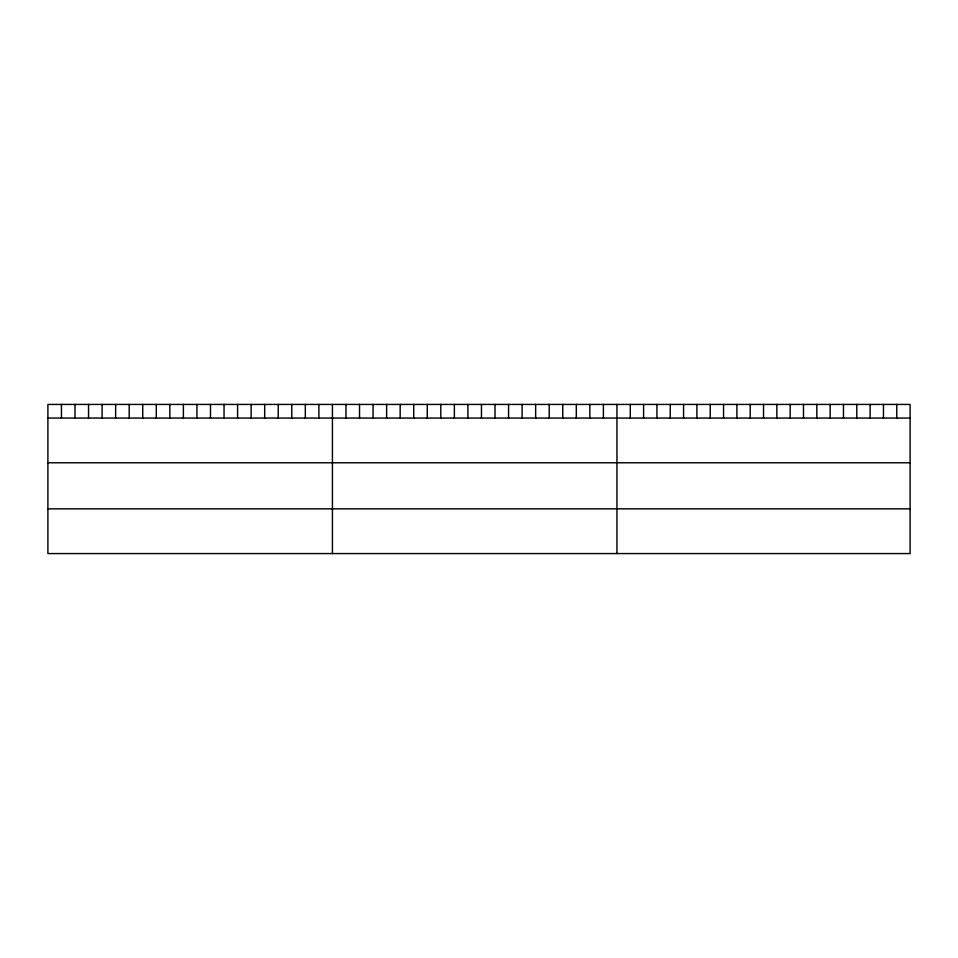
<?xml version="1.0" encoding="UTF-8"?>
<svg xmlns="http://www.w3.org/2000/svg" width="958" height="958" viewBox="0 0 958 958"><rect width="100%" height="100%" fill="white"/><g stroke="black" fill="none" stroke-linecap="round" stroke-linejoin="round"><path stroke-width="1.44" d="M910.1 418.059L910.1 553.568L47.9 553.568L47.9 404.432L910.1 404.432L910.1 418.059L47.9 418.059M47.9 462.774L910.1 462.774M47.9 508.854L910.1 508.854M896.772 404.432L896.772 418.059M883.456 404.432L883.456 418.059M870.127 404.432L870.127 418.059M856.799 404.432L856.799 418.059M843.471 404.432L843.471 418.059M830.155 404.432L830.155 418.059M816.827 404.432L816.827 418.059M803.499 404.432L803.499 418.059M790.17 404.432L790.17 418.059M776.854 404.432L776.854 418.059M763.526 404.432L763.526 418.059M750.198 404.432L750.198 418.059M736.882 404.432L736.882 418.059M723.553 404.432L723.553 418.059M710.225 404.432L710.225 418.059M696.897 404.432L696.897 418.059M683.581 404.432L683.581 418.059M670.253 404.432L670.253 418.059M656.925 404.432L656.925 418.059M643.596 404.432L643.596 418.059M630.28 404.432L630.28 418.059M616.952 404.432L616.952 553.568M603.408 404.432L603.408 418.059M589.853 404.432L589.853 418.059M576.309 404.432L576.309 418.059M562.753 404.432L562.753 418.059M549.209 404.432L549.209 418.059M535.654 404.432L535.654 418.059M522.11 404.432L522.11 418.059M508.566 404.432L508.566 418.059M495.011 404.432L495.011 418.059M481.467 404.432L481.467 418.059M467.911 404.432L467.911 418.059M454.367 404.432L454.367 418.059M440.812 404.432L440.812 418.059M427.268 404.432L427.268 418.059M413.724 404.432L413.724 418.059M400.169 404.432L400.169 418.059M386.625 404.432L386.625 418.059M373.069 404.432L373.069 418.059M359.525 404.432L359.525 418.059M345.97 404.432L345.97 418.059M332.426 404.432L332.426 553.568M318.882 404.432L318.882 418.059M305.327 404.432L305.327 418.059M291.783 404.432L291.783 418.059M278.227 404.432L278.227 418.059M264.683 404.432L264.683 418.059M251.128 404.432L251.128 418.059M237.584 404.432L237.584 418.059M224.04 404.432L224.04 418.059M210.485 404.432L210.485 418.059M196.941 404.432L196.941 418.059M183.385 404.432L183.385 418.059M169.841 404.432L169.841 418.059M156.286 404.432L156.286 418.059M142.742 404.432L142.742 418.059M129.198 404.432L129.198 418.059M115.643 404.432L115.643 418.059M102.099 404.432L102.099 418.059M88.543 404.432L88.543 418.059M74.999 404.432L74.999 418.059M61.444 404.432L61.444 418.059"/></g></svg>
